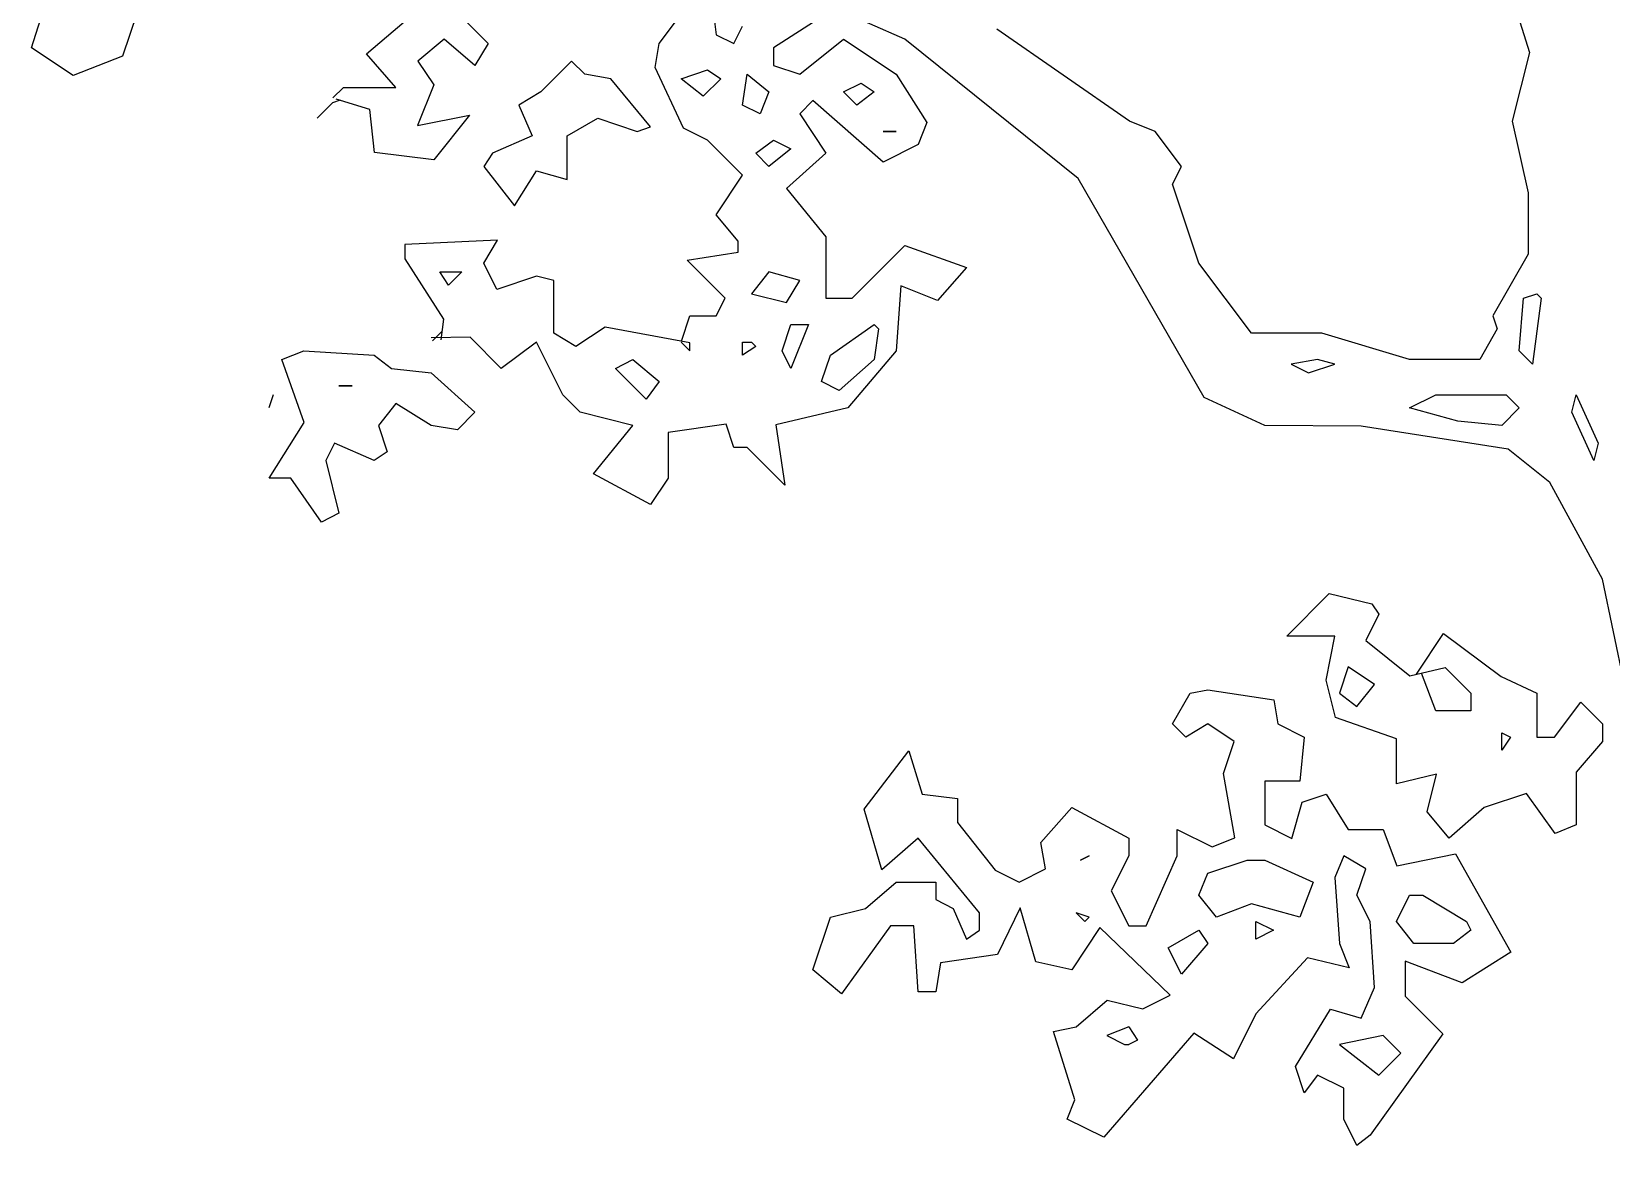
# Model space of a CAD drawing. Header units: millimetres. Extents: x 1211.91 to 1219.54, y 1029.16 to 1038.08.
# Drawn here: x 1214.019 to 1214.969, y 1033.53 to 1034.199 of the extents above; entities that cross this region are included whole.
import ezdxf

# ---------------------------------------------------------------- set-up
doc = ezdxf.new("R2010")
doc.units = ezdxf.units.MM
doc.header["$MEASUREMENT"] = 0
for name, color, linetype in [('Hojas01', 94, 'CONTINUOUS'), ('Hojas02', 62, 'CONTINUOUS'), ('Tronco', 34, 'CONTINUOUS')]:
    doc.layers.add(name, color=color, linetype=linetype)

msp = doc.modelspace()

# ---------------------------------------------------------------- linework, layer by layer
at = {"layer": 'Hojas01', "linetype": 'Continuous'}
for p, q in [((1214.01859, 1034.18962), (1214.03219, 1034.23332)), ((1214.22002, 1034.18619), (1214.25474, 1034.21563)), ((1214.42792, 1034.21866), (1214.43056, 1034.19754)), ((1214.08208, 1034.21074), (1214.07337, 1034.18461)), ((1214.27744, 1034.2081), (1214.29328, 1034.19226)), ((1214.39624, 1034.19226), (1214.41208, 1034.21338)), ((1214.50184, 1034.21338), (1214.46488, 1034.18962)), ((1214.43056, 1034.19754), (1214.44112, 1034.19226)), ((1214.44112, 1034.19226), (1214.4464, 1034.20282)), ((1214.04367, 1034.17299), (1214.01859, 1034.18962)), ((1214.23784, 1034.16586), (1214.22002, 1034.18619)), ((1214.26688, 1034.1949), (1214.25104, 1034.1817)), ((1214.28536, 1034.17906), (1214.26688, 1034.1949)), ((1214.29328, 1034.19226), (1214.28536, 1034.17906)), ((1214.39387, 1034.17788), (1214.39624, 1034.19226)), ((1214.46488, 1034.18962), (1214.46488, 1034.17906)), ((1214.48072, 1034.17378), (1214.50712, 1034.1949)), ((1214.50712, 1034.1949), (1214.5388, 1034.17378)), ((1214.07337, 1034.18461), (1214.04367, 1034.17299)), ((1214.25104, 1034.1817), (1214.26055, 1034.16745)), ((1214.41089, 1034.14131), (1214.39387, 1034.17788)), ((1214.46488, 1034.17906), (1214.48072, 1034.17378)), ((1214.26055, 1034.16745), (1214.25078, 1034.1429)), ((1214.5388, 1034.17378), (1214.55728, 1034.14474)), ((1214.20418, 1034.15821), (1214.19956, 1034.15662)), ((1214.19983, 1034.15953), (1214.20616, 1034.16586)), ((1214.222, 1034.15266), (1214.20181, 1034.15887)), ((1214.20616, 1034.16586), (1214.23784, 1034.16586)), ((1214.48864, 1034.15794), (1214.48072, 1034.15002)), ((1214.53088, 1034.12098), (1214.48864, 1034.15794)), ((1214.19956, 1034.15662), (1214.19032, 1034.14738)), ((1214.22491, 1034.12679), (1214.222, 1034.15266)), ((1214.25078, 1034.1429), (1214.28206, 1034.14923)), ((1214.28206, 1034.14923), (1214.26068, 1034.12244)), ((1214.48072, 1034.15002), (1214.49656, 1034.12626)), ((1214.42528, 1034.13418), (1214.41089, 1034.14131)), ((1214.55728, 1034.14474), (1214.552, 1034.13154)), ((1214.4464, 1034.11306), (1214.42528, 1034.13418)), ((1214.552, 1034.13154), (1214.53088, 1034.12098)), ((1214.26068, 1034.12244), (1214.22491, 1034.12679)), ((1214.49656, 1034.12626), (1214.4728, 1034.10514)), ((1214.43056, 1034.0893), (1214.4464, 1034.11306)), ((1214.4728, 1034.10514), (1214.49656, 1034.0761)), ((1214.44376, 1034.07346), (1214.43056, 1034.0893)), ((1214.29896, 1034.07412), (1214.24312, 1034.07135)), ((1214.29064, 1034.06026), (1214.29896, 1034.07412)), ((1214.44376, 1034.06673), (1214.44376, 1034.07346)), ((1214.49656, 1034.0761), (1214.49656, 1034.03914)), ((1214.24312, 1034.07135), (1214.24312, 1034.0629)), ((1214.24312, 1034.0629), (1214.26649, 1034.0266)), ((1214.41301, 1034.06198), (1214.44376, 1034.06673)), ((1214.5124, 1034.03914), (1214.54408, 1034.07082)), ((1214.54408, 1034.07082), (1214.58104, 1034.05762)), ((1214.29856, 1034.04442), (1214.29064, 1034.06026)), ((1214.43584, 1034.03914), (1214.41301, 1034.06198)), ((1214.58104, 1034.05762), (1214.56362, 1034.03782)), ((1214.32232, 1034.05234), (1214.29856, 1034.04442)), ((1214.33288, 1034.0497), (1214.32232, 1034.05234)), ((1214.33288, 1034.01802), (1214.33288, 1034.0497)), ((1214.54157, 1034.04654), (1214.5388, 1034.00746)), ((1214.56362, 1034.03782), (1214.54157, 1034.04654)), ((1214.43056, 1034.02858), (1214.43584, 1034.03914)), ((1214.49656, 1034.03914), (1214.5124, 1034.03914)), ((1214.26649, 1034.0266), (1214.2649, 1034.01406)), ((1214.40957, 1034.01327), (1214.41472, 1034.02858)), ((1214.41472, 1034.02858), (1214.43056, 1034.02858)), ((1214.28246, 1034.01565), (1214.25896, 1034.01538)), ((1214.26556, 1034.01934), (1214.25975, 1034.01354)), ((1214.3012, 1033.9969), (1214.28246, 1034.01565)), ((1214.34608, 1034.0101), (1214.33288, 1034.01802)), ((1214.36364, 1034.02172), (1214.34608, 1034.0101)), ((1214.41472, 1034.01235), (1214.36364, 1034.02172)), ((1214.1692, 1034.00218), (1214.1824, 1034.00746)), ((1214.1824, 1034.00746), (1214.22464, 1034.00482)), ((1214.32232, 1034.01274), (1214.3012, 1033.9969)), ((1214.33816, 1033.98106), (1214.32232, 1034.01274)), ((1214.40944, 1034.01274), (1214.41472, 1034.00746)), ((1214.41472, 1034.00746), (1214.41472, 1034.01235)), ((1214.5388, 1034.00746), (1214.50976, 1033.97314)), ((1214.18267, 1033.96443), (1214.1692, 1034.00218)), ((1214.22464, 1034.00482), (1214.2352, 1033.9969)), ((1214.2352, 1033.9969), (1214.25896, 1033.99426)), ((1214.25896, 1033.99426), (1214.28536, 1033.9705)), ((1214.34872, 1033.9705), (1214.33816, 1033.98106)), ((1214.23784, 1033.97578), (1214.22728, 1033.96258)), ((1214.25896, 1033.96258), (1214.23784, 1033.97578)), ((1214.28536, 1033.9705), (1214.2748, 1033.95994)), ((1214.3804, 1033.96258), (1214.34872, 1033.9705)), ((1214.50976, 1033.97314), (1214.46633, 1033.96298)), ((1214.16155, 1033.9309), (1214.18267, 1033.96443)), ((1214.22728, 1033.96258), (1214.23256, 1033.94674)), ((1214.2748, 1033.95994), (1214.25896, 1033.96258)), ((1214.35664, 1033.93354), (1214.3804, 1033.96258)), ((1214.4365, 1033.96338), (1214.40152, 1033.95836)), ((1214.40152, 1033.95836), (1214.40152, 1033.9309)), ((1214.44112, 1033.94938), (1214.4365, 1033.96338)), ((1214.46633, 1033.96298), (1214.47175, 1033.92668)), ((1214.20088, 1033.95202), (1214.1956, 1033.94146)), ((1214.22464, 1033.94146), (1214.20088, 1033.95202)), ((1214.44904, 1033.94938), (1214.44112, 1033.94938)), ((1214.47175, 1033.92668), (1214.44904, 1033.94938)), ((1214.1956, 1033.94146), (1214.20352, 1033.90978)), ((1214.23256, 1033.94674), (1214.22464, 1033.94146)), ((1214.17448, 1033.9309), (1214.16155, 1033.9309)), ((1214.19296, 1033.9045), (1214.17448, 1033.9309)), ((1214.39096, 1033.91506), (1214.35664, 1033.93354)), ((1214.40152, 1033.9309), (1214.39096, 1033.91506)), ((1214.20352, 1033.90978), (1214.19296, 1033.9045)), ((1214.77376, 1033.83586), (1214.79937, 1033.86147)), ((1214.79937, 1033.86147), (1214.82498, 1033.8554)), ((1214.82498, 1033.8554), (1214.8292, 1033.84906)), ((1214.8292, 1033.84906), (1214.82128, 1033.83322)), ((1214.8028, 1033.83586), (1214.77376, 1033.83586)), ((1214.79752, 1033.80946), (1214.8028, 1033.83586)), ((1214.85177, 1033.81303), (1214.86814, 1033.83745)), ((1214.86814, 1033.83745), (1214.90273, 1033.81158)), ((1214.82128, 1033.83322), (1214.84781, 1033.8121)), ((1214.84781, 1033.8121), (1214.8692, 1033.81699)), ((1214.8692, 1033.81699), (1214.88464, 1033.80154)), ((1214.8032, 1033.78702), (1214.79752, 1033.80946)), ((1214.86352, 1033.79098), (1214.85494, 1033.81369)), ((1214.90273, 1033.81158), (1214.92424, 1033.80154)), ((1214.70512, 1033.78306), (1214.71568, 1033.80154)), ((1214.71568, 1033.80154), (1214.72624, 1033.80366)), ((1214.72624, 1033.80366), (1214.76611, 1033.79758)), ((1214.76611, 1033.79758), (1214.76848, 1033.78306)), ((1214.88464, 1033.80154), (1214.88464, 1033.79098)), ((1214.92424, 1033.80154), (1214.92424, 1033.77514)), ((1214.83976, 1033.77409), (1214.8032, 1033.78702)), ((1214.88464, 1033.79098), (1214.86352, 1033.79098)), ((1214.9348, 1033.77514), (1214.95064, 1033.79626)), ((1214.95064, 1033.79626), (1214.96384, 1033.78306)), ((1214.71304, 1033.77514), (1214.70512, 1033.78306)), ((1214.72624, 1033.78306), (1214.71304, 1033.77514)), ((1214.74208, 1033.7725), (1214.72624, 1033.78306)), ((1214.76848, 1033.78306), (1214.78432, 1033.77514)), ((1214.96384, 1033.78306), (1214.96384, 1033.7725)), ((1214.73575, 1033.75336), (1214.74208, 1033.7725)), ((1214.78432, 1033.77514), (1214.78168, 1033.74874)), ((1214.83976, 1033.74703), (1214.83976, 1033.77409)), ((1214.92424, 1033.77514), (1214.9348, 1033.77514)), ((1214.96384, 1033.7725), (1214.948, 1033.75402)), ((1214.51953, 1033.73185), (1214.54646, 1033.76696)), ((1214.54646, 1033.76696), (1214.55438, 1033.74082)), ((1214.74248, 1033.71456), (1214.73575, 1033.75336)), ((1214.86392, 1033.75284), (1214.83976, 1033.74703)), ((1214.85824, 1033.73026), (1214.86392, 1033.75284)), ((1214.948, 1033.75402), (1214.948, 1033.72234)), ((1214.55438, 1033.74082), (1214.57576, 1033.73818)), ((1214.78168, 1033.74874), (1214.76056, 1033.74874)), ((1214.76056, 1033.74874), (1214.76056, 1033.72234)), ((1214.783, 1033.73594), (1214.79752, 1033.74082)), ((1214.79752, 1033.74082), (1214.81072, 1033.7197)), ((1214.91804, 1033.74135), (1214.89256, 1033.7329)), ((1214.9352, 1033.7172), (1214.91804, 1033.74135)), ((1214.53022, 1033.69542), (1214.51953, 1033.73185)), ((1214.57576, 1033.73818), (1214.57576, 1033.7238)), ((1214.62592, 1033.71178), (1214.6444, 1033.7329)), ((1214.6444, 1033.7329), (1214.67872, 1033.71442)), ((1214.77693, 1033.71416), (1214.783, 1033.73594)), ((1214.87144, 1033.71442), (1214.85824, 1033.73026)), ((1214.89256, 1033.7329), (1214.87144, 1033.71442)), ((1214.57576, 1033.7238), (1214.59833, 1033.69515)), ((1214.76056, 1033.72234), (1214.77693, 1033.71416)), ((1214.948, 1033.72234), (1214.9352, 1033.7172)), ((1214.552, 1033.71442), (1214.53022, 1033.69542)), ((1214.58896, 1033.66954), (1214.552, 1033.71442)), ((1214.62856, 1033.69594), (1214.62592, 1033.71178)), ((1214.67872, 1033.71442), (1214.67872, 1033.70386)), ((1214.70776, 1033.70386), (1214.70776, 1033.7197)), ((1214.70776, 1033.7197), (1214.72888, 1033.70914)), ((1214.72888, 1033.70914), (1214.74248, 1033.71456)), ((1214.81072, 1033.7197), (1214.83184, 1033.7197)), ((1214.83184, 1033.7197), (1214.84003, 1033.69779)), ((1214.67872, 1033.70386), (1214.66816, 1033.68274)), ((1214.68928, 1033.66162), (1214.70776, 1033.70386)), ((1214.80808, 1033.70386), (1214.8028, 1033.69066)), ((1214.82128, 1033.69594), (1214.80808, 1033.70386)), ((1214.84003, 1033.69779), (1214.87527, 1033.70492)), ((1214.87527, 1033.70492), (1214.90867, 1033.64592)), ((1214.59833, 1033.69515), (1214.61272, 1033.68802)), ((1214.61272, 1033.68802), (1214.62856, 1033.69594)), ((1214.816, 1033.6801), (1214.82128, 1033.69594)), ((1214.52032, 1033.67218), (1214.5388, 1033.68802)), ((1214.5388, 1033.68802), (1214.56256, 1033.68802)), ((1214.56256, 1033.68802), (1214.56256, 1033.67746)), ((1214.66816, 1033.68274), (1214.67872, 1033.66162)), ((1214.8028, 1033.69066), (1214.80544, 1033.65106)), ((1214.56256, 1033.67746), (1214.57312, 1033.67218)), ((1214.82392, 1033.66426), (1214.816, 1033.6801)), ((1214.48864, 1033.63522), (1214.4992, 1033.6669)), ((1214.4992, 1033.6669), (1214.52032, 1033.67218)), ((1214.57312, 1033.67218), (1214.58104, 1033.6537)), ((1214.58896, 1033.65898), (1214.58896, 1033.66954)), ((1214.61338, 1033.67258), (1214.59979, 1033.64446)), ((1214.62289, 1033.63998), (1214.61338, 1033.67258)), ((1214.82656, 1033.62466), (1214.82392, 1033.66426)), ((1214.53537, 1033.66162), (1214.50593, 1033.62084)), ((1214.54936, 1033.66162), (1214.53537, 1033.66162)), ((1214.552, 1033.62202), (1214.54936, 1033.66162)), ((1214.58104, 1033.6537), (1214.58896, 1033.65898)), ((1214.6613, 1033.66057), (1214.6444, 1033.63522)), ((1214.70354, 1033.61991), (1214.6613, 1033.66057)), ((1214.67872, 1033.66162), (1214.68928, 1033.66162)), ((1214.59979, 1033.64446), (1214.56547, 1033.63945)), ((1214.80544, 1033.65106), (1214.81125, 1033.63641)), ((1214.90867, 1033.64592), (1214.87936, 1033.6273)), ((1214.50593, 1033.62084), (1214.48864, 1033.63522)), ((1214.56547, 1033.63945), (1214.56256, 1033.62202)), ((1214.6444, 1033.63522), (1214.62289, 1033.63998)), ((1214.78617, 1033.64235), (1214.75528, 1033.60882)), ((1214.81125, 1033.63641), (1214.78617, 1033.64235)), ((1214.87936, 1033.6273), (1214.84504, 1033.6405)), ((1214.84504, 1033.6405), (1214.84504, 1033.61938)), ((1214.56256, 1033.62202), (1214.552, 1033.62202)), ((1214.64704, 1033.6009), (1214.66579, 1033.61688)), ((1214.66579, 1033.61688), (1214.68717, 1033.61173)), ((1214.68717, 1033.61173), (1214.70354, 1033.61991)), ((1214.81864, 1033.60618), (1214.82656, 1033.62466)), ((1214.84504, 1033.61938), (1214.86775, 1033.59668)), ((1214.75528, 1033.60882), (1214.74169, 1033.58163)), ((1214.77904, 1033.57714), (1214.80016, 1033.61146)), ((1214.80016, 1033.61146), (1214.81864, 1033.60618)), ((1214.63345, 1033.59813), (1214.64704, 1033.6009)), ((1214.64638, 1033.55708), (1214.63345, 1033.59813)), ((1214.71779, 1033.59708), (1214.66381, 1033.53451)), ((1214.74169, 1033.58163), (1214.71779, 1033.59708)), ((1214.86775, 1033.59668), (1214.82405, 1033.5357)), ((1214.78432, 1033.5613), (1214.77904, 1033.57714)), ((1214.79224, 1033.57186), (1214.78432, 1033.5613)), ((1214.80808, 1033.56394), (1214.79224, 1033.57186)), ((1214.80808, 1033.54546), (1214.80808, 1033.56394)), ((1214.64176, 1033.54546), (1214.64638, 1033.55708)), ((1214.66381, 1033.53451), (1214.64176, 1033.54546)), ((1214.816, 1033.52962), (1214.80808, 1033.54546)), ((1214.82405, 1033.5357), (1214.816, 1033.52962))]:
    msp.add_line(p, q, dxfattribs=at)
at = {"layer": 'Hojas02', "linetype": 'Continuous'}
for p, q in [((1214.34344, 1034.1817), (1214.32496, 1034.16322)), ((1214.35136, 1034.17378), (1214.34344, 1034.1817)), ((1214.3672, 1034.17114), (1214.35136, 1034.17378)), ((1214.39096, 1034.1421), (1214.3672, 1034.17114)), ((1214.40944, 1034.17114), (1214.42528, 1034.17642)), ((1214.42264, 1034.16058), (1214.40944, 1034.17114)), ((1214.4332, 1034.17114), (1214.42264, 1034.16058)), ((1214.42528, 1034.17642), (1214.4332, 1034.17114)), ((1214.4464, 1034.1553), (1214.44904, 1034.17378)), ((1214.44904, 1034.17378), (1214.46224, 1034.16322)), ((1214.50712, 1034.16322), (1214.51768, 1034.1685)), ((1214.51768, 1034.1685), (1214.5256, 1034.16322)), ((1214.32496, 1034.16322), (1214.31176, 1034.1553)), ((1214.46224, 1034.16322), (1214.45696, 1034.15002)), ((1214.51504, 1034.1553), (1214.50712, 1034.16322)), ((1214.5256, 1034.16322), (1214.51504, 1034.1553)), ((1214.31176, 1034.1553), (1214.31968, 1034.13682)), ((1214.45696, 1034.15002), (1214.4464, 1034.1553)), ((1214.3408, 1034.13682), (1214.35928, 1034.14738)), ((1214.35928, 1034.14738), (1214.38304, 1034.13946)), ((1214.38304, 1034.13946), (1214.39096, 1034.1421)), ((1214.5388, 1034.13946), (1214.53088, 1034.13946)), ((1214.53088, 1034.13946), (1214.5388, 1034.13946)), ((1214.31968, 1034.13682), (1214.29592, 1034.12626)), ((1214.3408, 1034.12098), (1214.3408, 1034.13682)), ((1214.45432, 1034.12626), (1214.46488, 1034.13418)), ((1214.46488, 1034.13418), (1214.47544, 1034.1289)), ((1214.29592, 1034.12626), (1214.29064, 1034.11834)), ((1214.3408, 1034.11042), (1214.3408, 1034.12098)), ((1214.46224, 1034.11834), (1214.45432, 1034.12626)), ((1214.47544, 1034.1289), (1214.46224, 1034.11834)), ((1214.29064, 1034.11834), (1214.30912, 1034.09458)), ((1214.30912, 1034.09458), (1214.32232, 1034.1157)), ((1214.32232, 1034.1157), (1214.3408, 1034.11042)), ((1214.26952, 1034.04706), (1214.26424, 1034.05498)), ((1214.26424, 1034.05498), (1214.27744, 1034.05498)), ((1214.27744, 1034.05498), (1214.26952, 1034.04706)), ((1214.46224, 1034.05498), (1214.45168, 1034.04178)), ((1214.48072, 1034.0497), (1214.46224, 1034.05498)), ((1214.4728, 1034.0365), (1214.48072, 1034.0497)), ((1214.45168, 1034.04178), (1214.4728, 1034.0365)), ((1214.47016, 1034.00746), (1214.47544, 1034.0233)), ((1214.486, 1034.0233), (1214.47544, 1033.9969)), ((1214.47544, 1034.0233), (1214.486, 1034.0233)), ((1214.4992, 1034.00482), (1214.5256, 1034.0233)), ((1214.5256, 1034.0233), (1214.52824, 1034.02066)), ((1214.52824, 1034.02066), (1214.5256, 1034.00218)), ((1214.4464, 1034.00482), (1214.4464, 1034.01274)), ((1214.4464, 1034.01274), (1214.45168, 1034.01274)), ((1214.45432, 1034.0101), (1214.4464, 1034.00482)), ((1214.45168, 1034.01274), (1214.45432, 1034.0101)), ((1214.47544, 1033.9969), (1214.47016, 1034.00746)), ((1214.36984, 1033.9969), (1214.3804, 1034.00218)), ((1214.38832, 1033.97842), (1214.36984, 1033.9969)), ((1214.3804, 1034.00218), (1214.39624, 1033.98898)), ((1214.49392, 1033.98898), (1214.4992, 1034.00482)), ((1214.5256, 1034.00218), (1214.50448, 1033.9837)), ((1214.39624, 1033.98898), (1214.38832, 1033.97842)), ((1214.50448, 1033.9837), (1214.49392, 1033.98898)), ((1214.16392, 1033.98106), (1214.16128, 1033.97314)), ((1214.21144, 1033.98634), (1214.20352, 1033.98634)), ((1214.20352, 1033.98634), (1214.21144, 1033.98634)), ((1214.81072, 1033.81738), (1214.80544, 1033.80154)), ((1214.82656, 1033.80682), (1214.81072, 1033.81738)), ((1214.816, 1033.79362), (1214.82656, 1033.80682)), ((1214.80544, 1033.80154), (1214.816, 1033.79362)), ((1214.90312, 1033.76722), (1214.90312, 1033.77778)), ((1214.90312, 1033.77778), (1214.9084, 1033.77514)), ((1214.9084, 1033.77514), (1214.90312, 1033.76722)), ((1214.65496, 1033.70386), (1214.64968, 1033.70122)), ((1214.64968, 1033.70122), (1214.65496, 1033.70386)), ((1214.72096, 1033.6801), (1214.72624, 1033.6933)), ((1214.72624, 1033.6933), (1214.75, 1033.70122)), ((1214.75, 1033.70122), (1214.76056, 1033.70122)), ((1214.76056, 1033.70122), (1214.7896, 1033.68802)), ((1214.7896, 1033.68802), (1214.78168, 1033.6669)), ((1214.73152, 1033.6669), (1214.72096, 1033.6801)), ((1214.75264, 1033.67482), (1214.73152, 1033.6669)), ((1214.78168, 1033.6669), (1214.75264, 1033.67482)), ((1214.83976, 1033.66426), (1214.84768, 1033.6801)), ((1214.84768, 1033.6801), (1214.8556, 1033.6801)), ((1214.8556, 1033.6801), (1214.882, 1033.66426)), ((1214.65496, 1033.6669), (1214.64704, 1033.66954)), ((1214.64704, 1033.66954), (1214.65232, 1033.66426)), ((1214.65232, 1033.66426), (1214.65496, 1033.6669)), ((1214.75528, 1033.6537), (1214.75528, 1033.66426)), ((1214.75528, 1033.66426), (1214.76584, 1033.65898)), ((1214.85032, 1033.65106), (1214.83976, 1033.66426)), ((1214.882, 1033.66426), (1214.88464, 1033.65898)), ((1214.70248, 1033.64842), (1214.72096, 1033.65898)), ((1214.72096, 1033.65898), (1214.72624, 1033.65106)), ((1214.76584, 1033.65898), (1214.75528, 1033.6537)), ((1214.88464, 1033.65898), (1214.87408, 1033.65106)), ((1214.7104, 1033.63258), (1214.70248, 1033.64842)), ((1214.72624, 1033.65106), (1214.7104, 1033.63258)), ((1214.87408, 1033.65106), (1214.85032, 1033.65106)), ((1214.67872, 1033.6009), (1214.66552, 1033.59562)), ((1214.67872, 1033.6009), (1214.684, 1033.59298)), ((1214.66552, 1033.59562), (1214.67608, 1033.59034)), ((1214.67608, 1033.59034), (1214.67872, 1033.59034)), ((1214.684, 1033.59298), (1214.67872, 1033.59034)), ((1214.83184, 1033.59562), (1214.80544, 1033.59034)), ((1214.80544, 1033.59034), (1214.8292, 1033.57186)), ((1214.8424, 1033.58506), (1214.83184, 1033.59562)), ((1214.8292, 1033.57186), (1214.8424, 1033.58506))]:
    msp.add_line(p, q, dxfattribs=at)
at = {"layer": 'Tronco', "linetype": 'Continuous'}
for p, q in [((1214.90576, 1034.23186), (1214.91975, 1034.18685)), ((1214.54408, 1034.1949), (1214.50184, 1034.21338)), ((1214.67925, 1034.14554), (1214.59926, 1034.20098)), ((1214.64823, 1034.11108), (1214.54408, 1034.1949)), ((1214.91975, 1034.18685), (1214.90933, 1034.14554)), ((1214.69456, 1034.13946), (1214.67925, 1034.14554)), ((1214.7104, 1034.11834), (1214.69456, 1034.13946)), ((1214.90933, 1034.14554), (1214.91896, 1034.1025)), ((1214.72413, 1033.97935), (1214.64823, 1034.11108)), ((1214.70512, 1034.10778), (1214.7104, 1034.11834)), ((1214.72096, 1034.06026), (1214.70512, 1034.10778)), ((1214.91896, 1034.1025), (1214.91896, 1034.06554)), ((1214.91896, 1034.06554), (1214.89784, 1034.02858)), ((1214.75264, 1034.01802), (1214.72096, 1034.06026)), ((1214.91368, 1034.00746), (1214.91632, 1034.03914)), ((1214.91632, 1034.03914), (1214.92424, 1034.04178)), ((1214.92688, 1034.03914), (1214.9216, 1033.99954)), ((1214.92424, 1034.04178), (1214.92688, 1034.03914)), ((1214.89784, 1034.02858), (1214.90048, 1034.02066)), ((1214.79488, 1034.01802), (1214.75264, 1034.01802)), ((1214.84768, 1034.00218), (1214.79488, 1034.01802)), ((1214.90048, 1034.02066), (1214.88992, 1034.00218)), ((1214.9216, 1033.99954), (1214.91368, 1034.00746)), ((1214.79224, 1034.00218), (1214.7764, 1033.99954)), ((1214.7764, 1033.99954), (1214.78696, 1033.99426)), ((1214.78696, 1033.99426), (1214.8028, 1033.99954)), ((1214.8028, 1033.99954), (1214.79224, 1034.00218)), ((1214.88992, 1034.00218), (1214.84768, 1034.00218)), ((1214.76056, 1033.96258), (1214.72413, 1033.97935)), ((1214.84768, 1033.97314), (1214.86352, 1033.98106)), ((1214.86352, 1033.98106), (1214.90576, 1033.98106)), ((1214.90576, 1033.98106), (1214.91368, 1033.97314)), ((1214.94536, 1033.9705), (1214.948, 1033.98106)), ((1214.948, 1033.98106), (1214.9612, 1033.95202)), ((1214.87672, 1033.96522), (1214.84768, 1033.97314)), ((1214.91368, 1033.97314), (1214.90312, 1033.96258)), ((1214.95856, 1033.94146), (1214.94536, 1033.9705)), ((1214.81864, 1033.96219), (1214.76056, 1033.96258)), ((1214.90708, 1033.94833), (1214.81864, 1033.96219)), ((1214.90312, 1033.96258), (1214.87672, 1033.96522)), ((1214.9612, 1033.95202), (1214.95856, 1033.94146)), ((1214.93216, 1033.92826), (1214.90708, 1033.94833)), ((1214.96384, 1033.87018), (1214.93216, 1033.92826)), ((1214.97704, 1033.80682), (1214.96384, 1033.87018))]:
    msp.add_line(p, q, dxfattribs=at)

doc.saveas('drawing.dxf')
